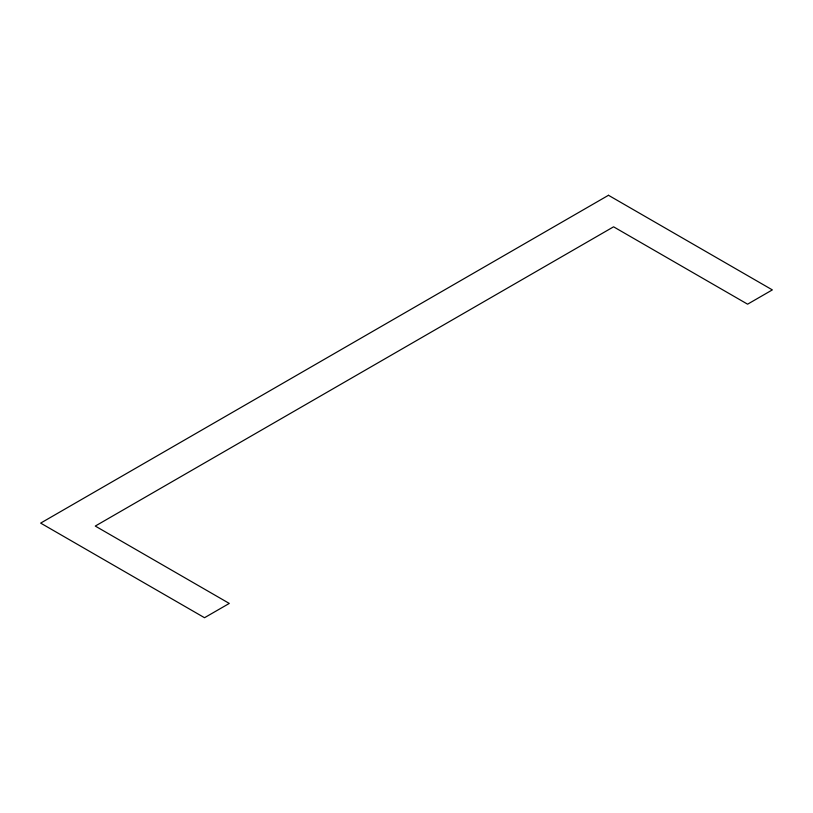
<?xml version="1.0" encoding="UTF-8"?>
<svg xmlns="http://www.w3.org/2000/svg" width="813" height="813" viewBox="0 0 813 813"><rect width="100%" height="100%" fill="white"/><g stroke="black" fill="none" stroke-linecap="round" stroke-linejoin="round"><path stroke-width="1.22" d="M608.48 195.283L40.65 523.105L204.52 617.717L229.286 603.429L95.273 526.062L613.581 226.817L747.594 304.184L772.35 289.895L608.48 195.283"/></g></svg>
